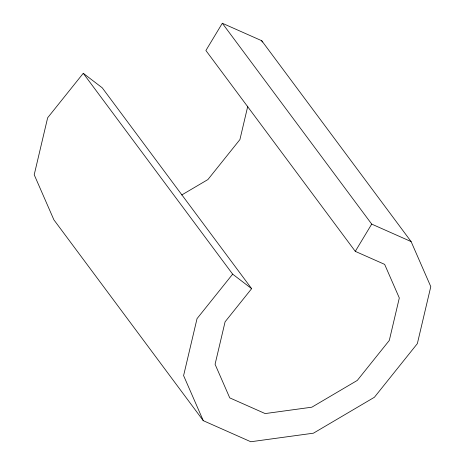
<?xml version="1.0" encoding="UTF-8"?>
<svg xmlns="http://www.w3.org/2000/svg" width="465" height="465" viewBox="0 0 465 465"><rect width="100%" height="100%" fill="white"/><g stroke="black" fill="none" stroke-linecap="round" stroke-linejoin="round"><path stroke-width="0.7" d="M247.787 106.165L239.911 139.593L207.896 179.571L181.751 194.969M222.322 23.25L205.89 50.505L355.283 251.356L384.648 264.376L399.313 297.966L389.298 340.444L357.283 380.422L311.846 407.189L265.166 413.577L229.745 397.871L215.074 364.281L225.089 321.809L251.635 288.66L102.242 87.809L83.258 73.301L47.651 117.773L34.212 174.759L53.894 219.829L203.281 420.68L250.804 441.75L313.439 433.182L374.401 397.267L417.349 343.629L430.788 286.638L411.107 241.573L261.719 40.717L222.322 23.25L371.709 224.101L411.107 241.573M355.283 251.356L371.709 224.101M83.258 73.301L232.651 274.152L197.038 318.624L183.599 375.61L203.281 420.68M232.651 274.152L251.635 288.66M261.719 40.717L262.295 42.048"/></g></svg>
